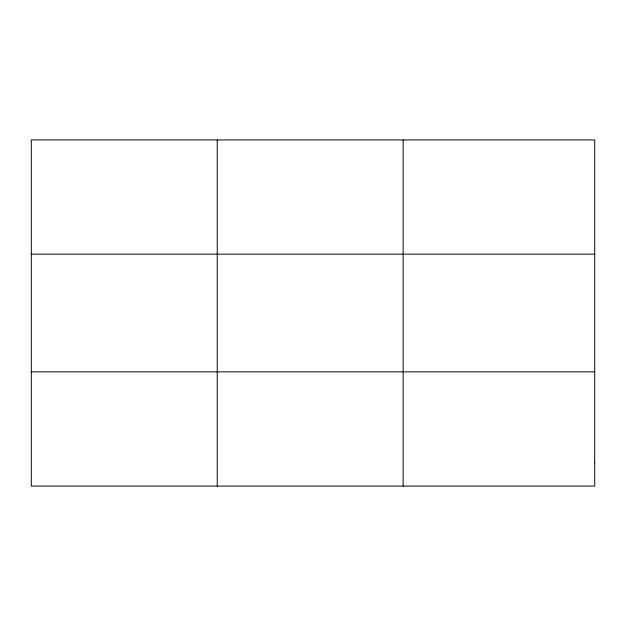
<?xml version="1.0" encoding="UTF-8"?>
<svg xmlns="http://www.w3.org/2000/svg" width="626" height="626" viewBox="0 0 626 626"><rect width="100%" height="100%" fill="white"/><g stroke="black" fill="none" stroke-linecap="round" stroke-linejoin="round"><path stroke-width="0.94" d="M217.222 139.927L217.222 486.073M403.144 139.927L403.144 486.073M31.3 254.156L594.7 254.156M31.3 371.844L594.7 371.844M594.7 463.224L594.7 486.073L31.3 486.073L31.3 139.927L594.7 139.927L594.7 463.224"/></g></svg>
